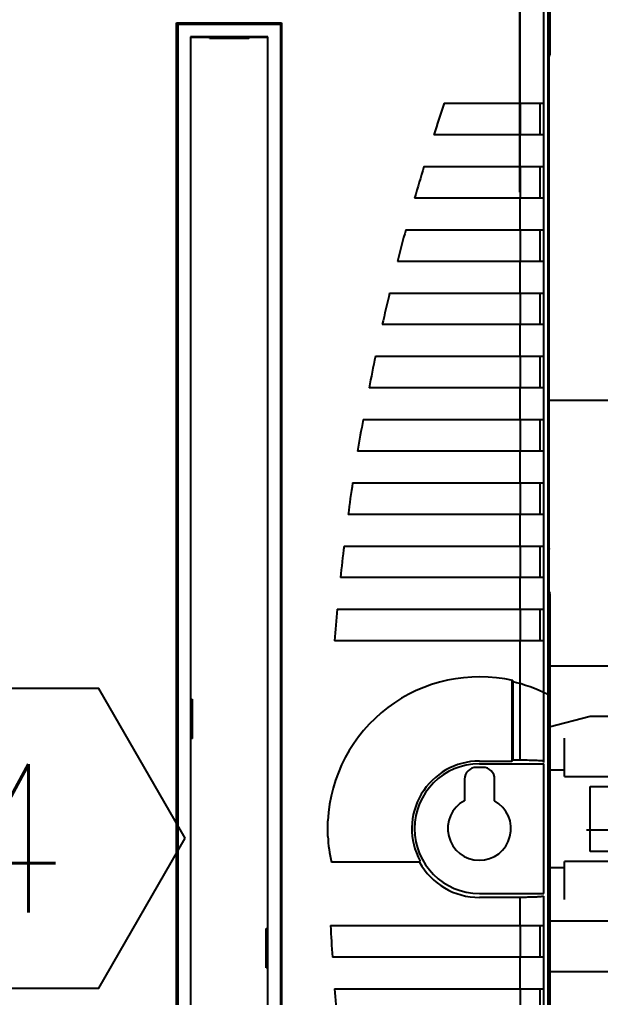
# Model space of a CAD drawing. Header units: inches. Extents: x -4 to 280, y -9 to 35.
# Drawn here: x 51.738 to 53.208, y 14.596 to 17.07 of the extents above; entities that cross this region are included whole.
import ezdxf
from ezdxf.enums import TextEntityAlignment as Align

# ---------------------------------------------------------------- set-up
doc = ezdxf.new("R2010")
doc.units = ezdxf.units.IN
doc.header["$LTSCALE"] = 0.5
doc.header["$MEASUREMENT"] = 0
doc.set_wipeout_variables(frame=1)
doc.linetypes.add('BORDER', pattern=[1.75, 0.5, -0.25, 0.5, -0.25, 0, -0.25])
doc.linetypes.add('DOT', pattern=[0.25, 0, -0.25])
doc.layers.get('Defpoints').update_dxf_attribs({"color": 252})
for name, color, linetype in [('1', 7, 'Continuous'), ('204', 7, 'Continuous'), ('IOBASE', 177, 'Continuous')]:
    doc.layers.add(name, color=color, linetype=linetype)
doc.layers.add('G-Anno-Std-Note @ 4', color=151, linetype='Continuous', lineweight=25)
doc.styles.add('Note', font='romans.shx', dxfattribs={"width": 0.75})
doc.styles.get("Standard").update_dxf_attribs({"font": 'romans.shx', "width": 0.85})

# ---------------------------------------------------------------- blocks, each defined once
blk = doc.blocks.new('UK END_STOP')
at = {"layer": '1', "color": 7}
for p, q in [((0, 1.0909), (0.3728, 1.0909)), ((0, -1.0909), (0, 1.0909)), ((0.3728, 1.0909), (0.3728, -1.0909)), ((0.3728, 0.4179), (0, 0.4179)), ((0.104, 0.2904), (0, 0.2631)), ((0.3728, 0.2904), (0.104, 0.2904)), ((0.0392, 0.1389), (0.0392, 0.2354)), ((0.3335, 0.2354), (0.3335, 0.1389)), ((0.0392, 0.155), (0, 0.155)), ((0.3335, 0.155), (0.3728, 0.155)), ((0.0392, 0.1389), (0.3335, 0.1389)), ((0.104, 0.1138), (0.2688, 0.1138)), ((0.104, -0.051), (0.104, 0.1138)), ((0.2688, 0.1138), (0.2688, -0.051)), ((0.2688, -0.051), (0.104, -0.051)), ((0.0392, -0.0922), (0, -0.0922)), ((0.3335, -0.0761), (0.0392, -0.0761)), ((0.0392, -0.1726), (0.0392, -0.0761)), ((0.3335, -0.0761), (0.3335, -0.1726)), ((0.3335, -0.0922), (0.3728, -0.0922)), ((0.3728, -0.2003), (0.2688, -0.2276)), ((0.2688, -0.2276), (0, -0.2276)), ((0.3728, -0.3551), (0, -0.3551)), ((0.3728, -1.0909), (0, -1.0909))]:
    blk.add_line(p, q, dxfattribs=at)
at = {"layer": '1', "color": 7, "linetype": 'DOT'}
blk.add_point((0, 0.7142), dxfattribs=at)
blk = doc.blocks.new('IC200CHS022')
at = {"layer": '204', "color": 150, "linetype": 'Continuous'}
for p, q in [((6.9935, 7.3596), (6.9935, 7.2067)), ((6.9959, 7.2116), (6.9959, 7.3621)), ((6.9935, 7.2067), (6.9959, 7.2116)), ((6.9935, 5.8525), (6.9935, 7.2067)), ((5.7338, 7.1831), (6.0641, 7.1831)), ((5.6939, 7.1028), (5.6939, 7.1433)), ((6.1039, 7.1433), (6.1039, 7.1028)), ((5.6809, 5.1404), (5.6809, 7.1028)), ((5.6809, 7.1028), (5.6939, 7.1028)), ((5.6939, 7.1028), (5.7158, 7.0809)), ((6.0821, 7.0809), (6.1039, 7.1028)), ((6.1039, 7.1028), (6.1159, 7.1028)), ((6.1173, 7.1098), (6.1173, 7.1237)), ((6.1173, 7.1237), (6.5985, 7.1237)), ((6.5985, 7.1237), (6.5985, 3.3455)), ((5.7158, 7.0809), (5.7158, 5.1623)), ((6.0821, 5.1623), (6.0821, 7.0809)), ((6.2346, 6.9774), (6.2346, 7.0024)), ((6.2346, 7.0024), (6.2596, 7.0024)), ((6.2596, 7.0024), (6.2596, 6.9774)), ((6.3346, 6.9774), (6.3346, 7.0024)), ((6.3346, 7.0024), (6.3596, 7.0024)), ((6.3596, 7.0024), (6.3596, 6.9774)), ((6.4346, 6.9774), (6.4346, 7.0024)), ((6.4346, 7.0024), (6.4596, 7.0024)), ((6.4596, 7.0024), (6.4596, 6.9774)), ((6.2596, 6.9774), (6.2346, 6.9774)), ((6.3596, 6.9774), (6.3346, 6.9774)), ((6.4596, 6.9774), (6.4346, 6.9774)), ((6.2346, 6.8774), (6.2346, 6.9024)), ((6.2346, 6.9024), (6.2596, 6.9024)), ((6.2596, 6.9024), (6.2596, 6.8774)), ((6.3346, 6.8774), (6.3346, 6.9024)), ((6.3346, 6.9024), (6.3596, 6.9024)), ((6.3596, 6.9024), (6.3596, 6.8774)), ((6.4346, 6.8774), (6.4346, 6.9024)), ((6.4346, 6.9024), (6.4596, 6.9024)), ((6.4596, 6.9024), (6.4596, 6.8774)), ((6.2596, 6.8774), (6.2346, 6.8774)), ((6.3596, 6.8774), (6.3346, 6.8774)), ((6.4596, 6.8774), (6.4346, 6.8774)), ((6.2346, 6.7774), (6.2346, 6.8024)), ((6.2346, 6.8024), (6.2596, 6.8024)), ((6.2596, 6.8024), (6.2596, 6.7774)), ((6.3346, 6.7774), (6.3346, 6.8024)), ((6.3346, 6.8024), (6.3596, 6.8024)), ((6.3596, 6.8024), (6.3596, 6.7774)), ((6.4346, 6.7774), (6.4346, 6.8024)), ((6.4346, 6.8024), (6.4596, 6.8024)), ((6.4596, 6.8024), (6.4596, 6.7774)), ((6.2596, 6.7774), (6.2346, 6.7774)), ((6.3596, 6.7774), (6.3346, 6.7774)), ((6.4596, 6.7774), (6.4346, 6.7774)), ((6.2346, 6.6774), (6.2346, 6.7024)), ((6.2346, 6.7024), (6.2596, 6.7024)), ((6.2596, 6.7024), (6.2596, 6.6774)), ((6.3346, 6.6774), (6.3346, 6.7024)), ((6.3346, 6.7024), (6.3596, 6.7024)), ((6.3596, 6.7024), (6.3596, 6.6774)), ((6.4346, 6.6774), (6.4346, 6.7024)), ((6.4346, 6.7024), (6.4596, 6.7024)), ((6.4596, 6.7024), (6.4596, 6.6774)), ((6.2596, 6.6774), (6.2346, 6.6774)), ((6.3596, 6.6774), (6.3346, 6.6774)), ((6.4596, 6.6774), (6.4346, 6.6774)), ((6.2346, 6.5774), (6.2346, 6.6024)), ((6.2346, 6.6024), (6.2596, 6.6024)), ((6.2596, 6.6024), (6.2596, 6.5774)), ((6.3346, 6.5774), (6.3346, 6.6024)), ((6.3346, 6.6024), (6.3596, 6.6024)), ((6.3596, 6.6024), (6.3596, 6.5774)), ((6.4346, 6.5774), (6.4346, 6.6024)), ((6.4346, 6.6024), (6.4596, 6.6024)), ((6.4596, 6.6024), (6.4596, 6.5774)), ((6.2596, 6.5774), (6.2346, 6.5774)), ((6.3596, 6.5774), (6.3346, 6.5774)), ((6.4596, 6.5774), (6.4346, 6.5774)), ((6.2346, 6.4774), (6.2346, 6.5024)), ((6.2346, 6.5024), (6.2596, 6.5024)), ((6.2596, 6.5024), (6.2596, 6.4774)), ((6.3346, 6.4774), (6.3346, 6.5024)), ((6.3346, 6.5024), (6.3596, 6.5024)), ((6.3596, 6.5024), (6.3596, 6.4774)), ((6.4346, 6.4774), (6.4346, 6.5024)), ((6.4346, 6.5024), (6.4596, 6.5024)), ((6.4596, 6.5024), (6.4596, 6.4774)), ((6.2596, 6.4774), (6.2346, 6.4774)), ((6.3596, 6.4774), (6.3346, 6.4774)), ((6.4596, 6.4774), (6.4346, 6.4774)), ((6.2346, 6.3774), (6.2346, 6.4024)), ((6.2346, 6.4024), (6.2596, 6.4024)), ((6.2596, 6.4024), (6.2596, 6.3774)), ((6.3346, 6.3774), (6.3346, 6.4024)), ((6.3346, 6.4024), (6.3596, 6.4024)), ((6.3596, 6.4024), (6.3596, 6.3774)), ((6.4346, 6.3774), (6.4346, 6.4024)), ((6.4346, 6.4024), (6.4596, 6.4024)), ((6.4596, 6.4024), (6.4596, 6.3774)), ((6.2596, 6.3774), (6.2346, 6.3774)), ((6.3596, 6.3774), (6.3346, 6.3774)), ((6.4596, 6.3774), (6.4346, 6.3774)), ((6.2346, 6.2774), (6.2346, 6.3024)), ((6.2346, 6.3024), (6.2596, 6.3024)), ((6.2596, 6.3024), (6.2596, 6.2774)), ((6.3346, 6.2774), (6.3346, 6.3024)), ((6.3346, 6.3024), (6.3596, 6.3024)), ((6.3596, 6.3024), (6.3596, 6.2774)), ((6.4346, 6.2774), (6.4346, 6.3024)), ((6.4346, 6.3024), (6.4596, 6.3024)), ((6.4596, 6.3024), (6.4596, 6.2774)), ((6.2596, 6.2774), (6.2346, 6.2774)), ((6.3596, 6.2774), (6.3346, 6.2774)), ((6.4596, 6.2774), (6.4346, 6.2774)), ((6.2346, 6.1774), (6.2346, 6.2024)), ((6.2346, 6.2024), (6.2596, 6.2024)), ((6.2596, 6.2024), (6.2596, 6.1774)), ((6.3346, 6.1774), (6.3346, 6.2024)), ((6.3346, 6.2024), (6.3596, 6.2024)), ((6.3596, 6.2024), (6.3596, 6.1774)), ((6.4346, 6.1774), (6.4346, 6.2024)), ((6.4346, 6.2024), (6.4596, 6.2024)), ((6.4596, 6.2024), (6.4596, 6.1774)), ((6.2596, 6.1774), (6.2346, 6.1774)), ((6.3596, 6.1774), (6.3346, 6.1774)), ((6.4596, 6.1774), (6.4346, 6.1774)), ((6.2346, 6.0774), (6.2346, 6.1024)), ((6.2346, 6.1024), (6.2596, 6.1024)), ((6.2596, 6.1024), (6.2596, 6.0774)), ((6.3346, 6.0774), (6.3346, 6.1024)), ((6.3346, 6.1024), (6.3596, 6.1024)), ((6.3596, 6.1024), (6.3596, 6.0774)), ((6.4346, 6.0774), (6.4346, 6.1024)), ((6.4346, 6.1024), (6.4596, 6.1024)), ((6.4596, 6.1024), (6.4596, 6.0774)), ((6.2596, 6.0774), (6.2346, 6.0774)), ((6.3596, 6.0774), (6.3346, 6.0774)), ((6.4596, 6.0774), (6.4346, 6.0774)), ((6.2346, 5.9774), (6.2346, 6.0024)), ((6.2346, 6.0024), (6.2596, 6.0024)), ((6.2596, 6.0024), (6.2596, 5.9774)), ((6.3346, 5.9774), (6.3346, 6.0024)), ((6.3346, 6.0024), (6.3596, 6.0024)), ((6.3596, 6.0024), (6.3596, 5.9774)), ((6.4346, 5.9774), (6.4346, 6.0024)), ((6.4346, 6.0024), (6.4596, 6.0024)), ((6.4596, 6.0024), (6.4596, 5.9774)), ((6.2596, 5.9774), (6.2346, 5.9774)), ((6.3596, 5.9774), (6.3346, 5.9774)), ((6.4596, 5.9774), (6.4346, 5.9774)), ((6.2346, 5.8774), (6.2346, 5.9024)), ((6.2346, 5.9024), (6.2596, 5.9024)), ((6.2596, 5.9024), (6.2596, 5.8774)), ((6.3346, 5.8774), (6.3346, 5.9024)), ((6.3346, 5.9024), (6.3596, 5.9024)), ((6.3596, 5.9024), (6.3596, 5.8774)), ((6.4346, 5.8774), (6.4346, 5.9024)), ((6.4346, 5.9024), (6.4596, 5.9024)), ((6.4596, 5.9024), (6.4596, 5.8774)), ((6.2596, 5.8774), (6.2346, 5.8774)), ((6.3596, 5.8774), (6.3346, 5.8774)), ((6.4596, 5.8774), (6.4346, 5.8774)), ((6.9959, 5.8476), (6.9935, 5.8525)), ((6.9959, 3.0803), (6.9959, 5.8476)), ((6.2346, 5.7774), (6.2346, 5.8024)), ((6.2346, 5.8024), (6.2596, 5.8024)), ((6.2596, 5.8024), (6.2596, 5.7774)), ((6.3346, 5.7774), (6.3346, 5.8024)), ((6.3346, 5.8024), (6.3596, 5.8024)), ((6.3596, 5.8024), (6.3596, 5.7774)), ((6.4346, 5.7774), (6.4346, 5.8024)), ((6.4346, 5.8024), (6.4596, 5.8024)), ((6.4596, 5.8024), (6.4596, 5.7774)), ((6.2596, 5.7774), (6.2346, 5.7774)), ((6.3596, 5.7774), (6.3346, 5.7774)), ((6.4596, 5.7774), (6.4346, 5.7774)), ((6.2346, 5.6774), (6.2346, 5.7024)), ((6.2346, 5.7024), (6.2596, 5.7024)), ((6.2596, 5.7024), (6.2596, 5.6774)), ((6.3346, 5.6774), (6.3346, 5.7024)), ((6.3346, 5.7024), (6.3596, 5.7024)), ((6.3596, 5.7024), (6.3596, 5.6774)), ((6.4346, 5.6774), (6.4346, 5.7024)), ((6.4346, 5.7024), (6.4596, 5.7024)), ((6.4596, 5.7024), (6.4596, 5.6774)), ((6.2596, 5.6774), (6.2346, 5.6774)), ((6.3596, 5.6774), (6.3346, 5.6774)), ((6.4596, 5.6774), (6.4346, 5.6774)), ((6.2346, 5.5774), (6.2346, 5.6024)), ((6.2346, 5.6024), (6.2596, 5.6024)), ((6.2596, 5.6024), (6.2596, 5.5774)), ((6.3346, 5.5774), (6.3346, 5.6024)), ((6.3346, 5.6024), (6.3596, 5.6024)), ((6.3596, 5.6024), (6.3596, 5.5774)), ((6.4346, 5.5774), (6.4346, 5.6024)), ((6.4346, 5.6024), (6.4596, 5.6024)), ((6.4596, 5.6024), (6.4596, 5.5774)), ((6.2596, 5.5774), (6.2346, 5.5774)), ((6.3596, 5.5774), (6.3346, 5.5774)), ((6.4596, 5.5774), (6.4346, 5.5774)), ((6.2346, 5.4774), (6.2346, 5.5024)), ((6.2346, 5.5024), (6.2596, 5.5024)), ((6.2596, 5.5024), (6.2596, 5.4774)), ((6.3346, 5.4774), (6.3346, 5.5024)), ((6.3346, 5.5024), (6.3596, 5.5024)), ((6.3596, 5.5024), (6.3596, 5.4774)), ((6.4346, 5.4774), (6.4346, 5.5024)), ((6.4346, 5.5024), (6.4596, 5.5024)), ((6.4596, 5.5024), (6.4596, 5.4774)), ((6.2596, 5.4774), (6.2346, 5.4774)), ((6.3596, 5.4774), (6.3346, 5.4774)), ((6.4596, 5.4774), (6.4346, 5.4774)), ((6.2346, 5.3774), (6.2346, 5.4024)), ((6.2346, 5.4024), (6.2596, 5.4024)), ((6.2596, 5.4024), (6.2596, 5.3774)), ((6.3346, 5.3774), (6.3346, 5.4024)), ((6.3346, 5.4024), (6.3596, 5.4024)), ((6.3596, 5.4024), (6.3596, 5.3774)), ((6.4346, 5.3774), (6.4346, 5.4024)), ((6.4346, 5.4024), (6.4596, 5.4024)), ((6.4596, 5.4024), (6.4596, 5.3774)), ((6.2596, 5.3774), (6.2346, 5.3774)), ((6.3596, 5.3774), (6.3346, 5.3774)), ((6.4596, 5.3774), (6.4346, 5.3774)), ((6.2346, 5.2774), (6.2346, 5.3024)), ((6.2346, 5.3024), (6.2596, 5.3024)), ((6.2596, 5.3024), (6.2596, 5.2774)), ((6.3346, 5.2774), (6.3346, 5.3024)), ((6.3346, 5.3024), (6.3596, 5.3024)), ((6.3596, 5.3024), (6.3596, 5.2774)), ((6.4346, 5.2774), (6.4346, 5.3024)), ((6.4346, 5.3024), (6.4596, 5.3024)), ((6.4596, 5.3024), (6.4596, 5.2774)), ((6.2596, 5.2774), (6.2346, 5.2774)), ((6.3596, 5.2774), (6.3346, 5.2774)), ((6.4596, 5.2774), (6.4346, 5.2774)), ((6.6904, 5.2831), (6.7428, 5.2831)), ((6.2346, 5.1774), (6.2346, 5.2024)), ((6.2346, 5.2024), (6.2596, 5.2024)), ((6.2596, 5.2024), (6.2596, 5.1774)), ((6.3346, 5.1774), (6.3346, 5.2024)), ((6.3346, 5.2024), (6.3596, 5.2024)), ((6.3596, 5.2024), (6.3596, 5.1774)), ((6.4346, 5.1774), (6.4346, 5.2024)), ((6.4346, 5.2024), (6.4596, 5.2024)), ((6.4596, 5.2024), (6.4596, 5.1774)), ((6.2596, 5.1774), (6.2346, 5.1774)), ((6.3596, 5.1774), (6.3346, 5.1774)), ((6.4596, 5.1774), (6.4346, 5.1774)), ((6.7794, 5.1286), (6.7794, 5.1824)), ((5.7158, 5.1623), (5.6939, 5.1404)), ((6.1041, 5.1403), (6.0821, 5.1623)), ((5.6939, 5.1404), (5.6809, 5.1404)), ((5.6939, 5.1), (5.6939, 5.1404)), ((6.1173, 3.3455), (6.1173, 5.1334)), ((6.2346, 5.0774), (6.2346, 5.1024)), ((6.2346, 5.1024), (6.2596, 5.1024)), ((6.2596, 5.1024), (6.2596, 5.0774)), ((6.3346, 5.0774), (6.3346, 5.1024)), ((6.3346, 5.1024), (6.3596, 5.1024)), ((6.3596, 5.1024), (6.3596, 5.0774)), ((6.4346, 5.0774), (6.4346, 5.1024)), ((6.4346, 5.1024), (6.4596, 5.1024)), ((6.4596, 5.1024), (6.4596, 5.0774)), ((6.2596, 5.0774), (6.2346, 5.0774)), ((6.3596, 5.0774), (6.3346, 5.0774)), ((6.4596, 5.0774), (6.4346, 5.0774)), ((6.0641, 5.0601), (5.7338, 5.0601)), ((6.2346, 4.9774), (6.2346, 5.0024)), ((6.2346, 5.0024), (6.2596, 5.0024)), ((6.2596, 5.0024), (6.2596, 4.9774)), ((6.3346, 4.9774), (6.3346, 5.0024)), ((6.3346, 5.0024), (6.3596, 5.0024)), ((6.3596, 5.0024), (6.3596, 4.9774)), ((6.4346, 4.9774), (6.4346, 5.0024)), ((6.4346, 5.0024), (6.4596, 5.0024)), ((6.4596, 5.0024), (6.4596, 4.9774)), ((6.2596, 4.9774), (6.2346, 4.9774)), ((6.3596, 4.9774), (6.3346, 4.9774)), ((6.4596, 4.9774), (6.4346, 4.9774)), ((6.2346, 4.8774), (6.2346, 4.9024)), ((6.2346, 4.9024), (6.2596, 4.9024)), ((6.2596, 4.9024), (6.2596, 4.8774)), ((6.3346, 4.8774), (6.3346, 4.9024)), ((6.3346, 4.9024), (6.3596, 4.9024)), ((6.3596, 4.9024), (6.3596, 4.8774)), ((6.4346, 4.8774), (6.4346, 4.9024)), ((6.4346, 4.9024), (6.4596, 4.9024)), ((6.4596, 4.9024), (6.4596, 4.8774)), ((6.2596, 4.8774), (6.2346, 4.8774)), ((6.3596, 4.8774), (6.3346, 4.8774)), ((6.4596, 4.8774), (6.4346, 4.8774))]:
    blk.add_line(p, q, dxfattribs=at)
at = {"layer": '204', "color": 40, "linetype": 'Continuous'}
for p, q in [((5.7338, 7.1831), (5.7595, 7.1574)), ((6.0384, 7.1574), (6.0641, 7.1831)), ((5.7595, 7.1574), (5.7595, 7.1176)), ((5.7595, 7.1574), (6.0384, 7.1574)), ((6.0384, 7.1176), (6.0384, 7.1574)), ((5.7196, 7.1176), (5.6939, 7.1433)), ((6.1039, 7.1433), (6.0783, 7.1176)), ((6.1159, 7.1448), (6.6196, 7.1448)), ((6.1163, 7.1248), (6.5996, 7.1248)), ((6.5996, 7.1248), (6.5996, 3.3444)), ((6.6196, 7.1448), (6.6196, 3.3244)), ((5.7595, 7.1176), (5.7196, 7.1176)), ((5.7196, 5.1256), (5.7196, 7.1176)), ((6.0384, 7.1176), (5.7595, 7.1176)), ((5.7595, 7.1176), (5.7595, 5.1256)), ((6.0783, 7.1176), (6.0384, 7.1176)), ((6.0384, 5.1256), (6.0384, 7.1176)), ((6.0783, 7.1176), (6.0783, 5.1256)), ((6.4971, 7.0374), (6.1971, 7.0374)), ((6.1971, 7.0374), (6.1971, 3.5024)), ((6.4971, 3.4424), (6.4971, 7.0374)), ((5.6939, 5.1), (5.7196, 5.1256)), ((5.7196, 5.1256), (5.7595, 5.1256)), ((5.7595, 5.1256), (5.7595, 5.0858)), ((5.7595, 5.1256), (6.0384, 5.1256)), ((6.0384, 5.1256), (6.0783, 5.1256)), ((6.0384, 5.0858), (6.0384, 5.1256)), ((6.0783, 5.1256), (6.1041, 5.0998)), ((6.1041, 5.0998), (6.1041, 5.1403)), ((6.1163, 3.3444), (6.1163, 5.1387)), ((5.7595, 5.0858), (5.7338, 5.0601)), ((6.0384, 5.0858), (5.7595, 5.0858)), ((6.0641, 5.0601), (6.0384, 5.0858)), ((6.0963, 3.3244), (6.0963, 5.0763))]:
    blk.add_line(p, q, dxfattribs=at)
at = {"layer": '204', "color": 30, "linetype": 'Continuous'}
for p, q in [((6.1159, 7.1028), (6.1159, 7.1448)), ((6.1163, 7.1248), (6.1173, 7.1237)), ((6.5996, 7.1248), (6.5985, 7.1237)), ((6.1159, 7.1028), (6.1173, 7.1098)), ((6.9935, 5.8525), (6.9935, 3.0744)), ((6.1173, 5.1334), (6.1163, 5.1387))]:
    blk.add_line(p, q, dxfattribs=at)
at = {"layer": '204', "color": 6, "linetype": 'Continuous'}
for p, q in [((6.8544, 5.1824), (6.8544, 5.1181)), ((6.7794, 5.1181), (6.7794, 5.1286)), ((6.8344, 5.0981), (6.7994, 5.0981))]:
    blk.add_line(p, q, dxfattribs=at)
at = {"layer": '204', "color": 40, "linetype": 'Continuous'}
for points in [[(5.6939, 7.1433), (5.694, 7.1459, -0.015687), (5.6943, 7.1486, -0.016259), (5.6947, 7.1512, -0.016546), (5.6953, 7.1537, -0.016585), (5.696, 7.1562, -0.016642), (5.697, 7.1586, -0.016635), (5.698, 7.1609, -0.016622), (5.6993, 7.1632, -0.016578), (5.7006, 7.1654, -0.016298), (5.7022, 7.1675, -0.015884), (5.7038, 7.1695, -0.015729), (5.7056, 7.1714, -0.015852), (5.7075, 7.1732, -0.015418), (5.7095, 7.1749, -0.014557), (5.7116, 7.1764, -0.016335), (5.7138, 7.1778, -0.019928), (5.7162, 7.179, -0.015361), (5.7184, 7.1801, -0.005162), (5.7205, 7.181, -0.021736), (5.7233, 7.1817, -0.037714), (5.7278, 7.1825, -0.018004), (5.7338, 7.1831, -0.009298)], [(6.0641, 7.1831), (6.0668, 7.183, -0.015687), (6.0694, 7.1828, -0.01626), (6.072, 7.1823, -0.016547), (6.0745, 7.1817, -0.016586), (6.077, 7.181, -0.016643), (6.0794, 7.1801, -0.016636), (6.0817, 7.179, -0.016623), (6.084, 7.1778, -0.016578), (6.0862, 7.1764, -0.016298), (6.0883, 7.1749, -0.015884), (6.0903, 7.1732, -0.015729), (6.0922, 7.1714, -0.015852), (6.094, 7.1695, -0.015418), (6.0957, 7.1675, -0.014557), (6.0972, 7.1654, -0.016335), (6.0986, 7.1632, -0.019928), (6.0998, 7.1608, -0.015361), (6.1009, 7.1586, -0.005162), (6.1018, 7.1565, -0.021737), (6.1026, 7.1537, -0.037721), (6.1033, 7.1492, -0.018009), (6.1039, 7.1433, -0.009301)], [(5.7196, 7.1176), (5.7199, 7.1224, -0.034475), (5.7209, 7.1273, -0.030112), (5.7225, 7.1322, -0.030765), (5.7248, 7.137, -0.038476), (5.7279, 7.1415, -0.032111), (5.7314, 7.1456, -0.016437), (5.7349, 7.1492, -0.040836), (5.74, 7.1522, -0.06897), (5.7483, 7.155, -0.037105), (5.7595, 7.1574, -0.019779)], [(6.0384, 7.1574), (6.0432, 7.1571, -0.034473), (6.0481, 7.1562, -0.03011), (6.053, 7.1546, -0.030764), (6.0578, 7.1522, -0.038474), (6.0624, 7.1491, -0.03211), (6.0665, 7.1456, -0.016436), (6.07, 7.1421, -0.040836), (6.0731, 7.137, -0.068971), (6.0758, 7.1287, -0.037107), (6.0783, 7.1176, -0.01978)], [(6.1159, 7.1448), (6.1159, 7.1428, 0.000415), (6.1159, 7.1408, 0.000447), (6.1159, 7.1389, 0.00047), (6.116, 7.1371, 0.000489), (6.116, 7.1354, 0.00051), (6.116, 7.1338, 0.00052), (6.116, 7.1322, 0.000635), (6.116, 7.1308, 0.000891), (6.1161, 7.1295, 0.000845), (6.1161, 7.1283, 0.000309), (6.1161, 7.1273, 0.00156), (6.1161, 7.1265, 0.005545), (6.1162, 7.1256, 0.006927), (6.1163, 7.1248, 0.00677)], [(6.5996, 7.1248), (6.5997, 7.1249, -0.009242), (6.6, 7.1252, -0.000665), (6.6004, 7.1257, -0.001221), (6.601, 7.1264, -0.002987), (6.6017, 7.1271, -0.003477), (6.6025, 7.128, -0.003829), (6.6035, 7.129, -0.004344), (6.6045, 7.13, -0.005364), (6.6056, 7.131, -0.005253), (6.6068, 7.1321, -0.004453), (6.608, 7.1332, -0.002518), (6.6093, 7.1343, 0.000992), (6.6106, 7.1355, 0.000868), (6.6119, 7.1367, -0.002461), (6.6131, 7.1377, 0.006306), (6.6146, 7.1392, 0.017407), (6.6168, 7.1415, 0.008739), (6.6196, 7.1448, 0.004182)], [(5.7595, 5.0858), (5.7546, 5.0861, -0.034474), (5.7498, 5.087, -0.03011), (5.7449, 5.0886, -0.030764), (5.74, 5.091, -0.038474), (5.7355, 5.0941, -0.03211), (5.7314, 5.0976, -0.016436), (5.7279, 5.1011, -0.040835), (5.7248, 5.1062, -0.06897), (5.722, 5.1145, -0.037106), (5.7196, 5.1256, -0.019779)], [(6.0783, 5.1256), (6.0779, 5.1208, -0.034474), (6.077, 5.1159, -0.03011), (6.0754, 5.111, -0.030764), (6.0731, 5.1062, -0.038474), (6.0699, 5.1017, -0.032109), (6.0665, 5.0976, -0.016436), (6.0629, 5.094, -0.040835), (6.0578, 5.091, -0.068969), (6.0495, 5.0882, -0.037106), (6.0384, 5.0858, -0.019779)], [(6.1163, 5.1387), (6.1162, 5.1388, 0.145024), (6.116, 5.1389, 0.06768), (6.1157, 5.1391, 0.033437), (6.1153, 5.1392, 0.019623), (6.1148, 5.1393, 0.012334), (6.1142, 5.1394, 0.008355), (6.1136, 5.1395, 0.006932), (6.1128, 5.1396, 0.006345), (6.1119, 5.1397, 0.003843), (6.111, 5.1398, 0.001161), (6.1102, 5.1399, 0.00446), (6.109, 5.14, 0.006077), (6.1069, 5.1401, 0.002468), (6.1041, 5.1403, 0.001194)], [(5.7338, 5.0601), (5.7311, 5.0602, -0.015682), (5.7284, 5.0604, -0.016256), (5.7259, 5.0609, -0.016543), (5.7233, 5.0615, -0.016583), (5.7209, 5.0622, -0.016641), (5.7184, 5.0631, -0.016635), (5.7161, 5.0642, -0.016622), (5.7138, 5.0654, -0.016578), (5.7117, 5.0668, -0.016298), (5.7095, 5.0683, -0.015884), (5.7075, 5.07, -0.015729), (5.7056, 5.0718, -0.015852), (5.7038, 5.0737, -0.015418), (5.7022, 5.0757, -0.014557), (5.7006, 5.0778, -0.016335), (5.6993, 5.08, -0.019928), (5.698, 5.0824, -0.015361), (5.697, 5.0846, -0.005162), (5.6961, 5.0867, -0.021734), (5.6953, 5.0895, -0.037711), (5.6946, 5.094, -0.018003), (5.6939, 5.1, -0.009298)], [(6.0963, 5.0763), (6.0972, 5.0776, 0.008779), (6.098, 5.0789, 0.008698), (6.0988, 5.0803, 0.008801), (6.0995, 5.0817, 0.009122), (6.1002, 5.0831, 0.008963), (6.1009, 5.0845, 0.008433), (6.1015, 5.086, 0.009481), (6.102, 5.0875, 0.011612), (6.1025, 5.089, 0.008835), (6.1029, 5.0905, 0.002752), (6.1032, 5.0918, 0.012953), (6.1035, 5.0935, 0.023155), (6.1038, 5.0962, 0.011332), (6.1041, 5.0998, 0.005922)], [(6.0963, 5.0763), (6.0951, 5.0749, -0.010049), (6.0939, 5.0735, -0.009977), (6.0926, 5.0721, -0.010012), (6.0912, 5.0708, -0.010294), (6.0898, 5.0696, -0.010536), (6.0884, 5.0684, -0.010775), (6.0869, 5.0673, -0.011187), (6.0853, 5.0662, -0.011803), (6.0837, 5.0653, -0.011692), (6.0821, 5.0644, -0.010951), (6.0805, 5.0636, -0.012139), (6.0788, 5.0629, -0.014567), (6.077, 5.0622, -0.011035), (6.0753, 5.0617, -0.003672), (6.0737, 5.0612, -0.015615), (6.0716, 5.0608, -0.026776), (6.0684, 5.0604, -0.012792), (6.0641, 5.0601, -0.006648)]]:
    blk.add_lwpolyline(points, format="xyb", dxfattribs=at)
at = {"layer": '204', "color": 6, "linetype": 'Continuous'}
for centre, radius, start, end in [((6.8169, 5.2531), 0.08, 297.9532, 157.9757), ((6.7994, 5.1181), 0.02, 180, 270), ((6.8344, 5.1181), 0.02, 270, 0)]:
    blk.add_arc(centre, radius, start, end, dxfattribs=at)
at = {"layer": '204', "color": 150, "linetype": 'Continuous'}
for radius, start, end in [(0.13, 166.6576, 253.2341), (0.08, 157.9757, 242.0468)]:
    blk.add_arc((6.8169, 5.2531), radius, start, end, dxfattribs=at)
at = {"layer": '1', "color": 1, "linetype": 'Continuous'}
for s, height, p in [('IC200CHS022', 0.1, (6.7635, 5.678)), ('COMPACT I/O CARRIER', 0.06, (6.8643, 5.6419)), ('BOX STYLE', 0.06, (6.9548, 5.9162))]:
    blk.add_text(s, height=height, rotation=90, dxfattribs=at).set_placement(p)
blk = doc.blocks.new('IC200ALG264')
at = {"layer": 'IOBASE'}
for p, q in [((-2.0531, -0.3654), (2.0481, -0.3654)), ((2.045, -0.3685), (-2.05, -0.3685)), ((2.0481, -0.3654), (2.045, -0.3685)), ((2.045, -0.3685), (2.045, -0.6285)), ((2.0481, -0.3654), (2.0481, -0.6316)), ((2.013, -0.4005), (-2.018, -0.4005)), ((-2.017, -0.4015), (0.2375, -0.4015)), ((0.2378, -0.4048), (0.2375, -0.4015)), ((0.3372, -0.4048), (0.2378, -0.4048)), ((0.3375, -0.4015), (0.3372, -0.4048)), ((0.3375, -0.4015), (2.012, -0.4015)), ((2.013, -0.4005), (2.012, -0.4015)), ((2.012, -0.4015), (2.012, -0.4485)), ((2.013, -0.5965), (2.013, -0.4005)), ((2.0087, -0.4488), (2.012, -0.4485)), ((2.0087, -0.5482), (2.0087, -0.4488)), ((2.012, -0.5485), (2.0087, -0.5482)), ((2.012, -0.5485), (2.012, -0.5955)), ((-0.3425, -0.5955), (-0.3422, -0.5922)), ((-0.3422, -0.5922), (-0.2428, -0.5922)), ((-0.2428, -0.5922), (-0.2425, -0.5955)), ((-2.018, -0.5965), (2.013, -0.5965)), ((-0.3425, -0.5955), (-2.017, -0.5955)), ((2.012, -0.5955), (-0.2425, -0.5955)), ((2.012, -0.5955), (2.013, -0.5965)), ((2.0481, -0.6316), (-2.0531, -0.6316)), ((2.045, -0.6285), (-2.05, -0.6285)), ((2.0481, -0.6316), (2.045, -0.6285)), ((-0.395, -0.7657), (-0.395, -1.235)), ((-0.315, -1.235), (-0.315, -0.76)), ((-0.235, -0.7554), (-0.235, -1.235)), ((-0.075, -0.9802), (-0.075, -0.7575)), ((-0.0096, -0.7485), (0.0296, -0.7485)), ((0.485, -1.235), (0.485, -0.7657)), ((0.565, -0.7725), (0.565, -1.235)), ((0.645, -1.235), (0.645, -0.7804)), ((0.725, -0.7896), (0.725, -1.235)), ((0.805, -1.235), (0.805, -0.7998)), ((0.885, -0.8113), (0.885, -1.235)), ((0.965, -1.235), (0.965, -0.8239)), ((1.045, -0.8377), (1.045, -1.235)), ((1.125, -1.235), (1.125, -0.8527)), ((1.205, -0.8689), (1.205, -1.235)), ((1.285, -1.235), (1.285, -0.8863)), ((1.365, -0.9049), (1.365, -1.235)), ((1.445, -1.235), (1.445, -0.9247)), ((1.525, -0.9458), (1.525, -1.235)), ((1.605, -1.235), (1.605, -0.9681)), ((1.685, -0.9918), (1.685, -1.235)), ((1.765, -1.235), (1.765, -1.0167)), ((1.845, -1.0429), (1.845, -1.235)), ((0.1352, -1.0945), (0.0806, -1.0943)), ((-0.164, -1.235), (-0.164, -1.132)), ((-0.154, -1.132), (-0.154, -1.295)), ((0.165, -1.1406), (0.165, -1.1246)), ((0.174, -1.132), (0.174, -1.295)), ((0.1809, -1.132), (0.1809, -1.2139)), ((0.0802, -1.1703), (0.1348, -1.1705)), ((-0.395, -1.235), (-0.475, -1.235)), ((-0.395, -1.235), (-0.315, -1.235)), ((-0.395, -1.235), (-0.395, -1.295)), ((-0.235, -1.235), (-0.315, -1.235)), ((-0.315, -1.295), (-0.315, -1.235)), ((-0.235, -1.235), (-0.164, -1.235)), ((-0.235, -1.235), (-0.235, -1.295)), ((0.382, -1.2139), (0.1809, -1.2139)), ((0.382, -1.2139), (0.1809, -1.2139)), ((0.1809, -1.2139), (0.184, -1.217)), ((0.1809, -1.2139), (0.184, -1.217)), ((0.3845, -1.217), (0.184, -1.217)), ((0.3845, -1.217), (0.184, -1.217)), ((0.184, -1.217), (0.184, -1.235)), ((0.184, -1.217), (0.184, -1.235)), ((0.184, -1.235), (0.485, -1.235)), ((0.382, -1.2139), (0.3845, -1.217)), ((0.382, -1.2139), (0.3845, -1.217)), ((0.565, -1.235), (0.485, -1.235)), ((0.485, -1.295), (0.485, -1.235)), ((0.565, -1.235), (0.645, -1.235)), ((0.565, -1.235), (0.565, -1.295)), ((0.725, -1.235), (0.645, -1.235)), ((0.645, -1.295), (0.645, -1.235)), ((0.725, -1.235), (0.805, -1.235)), ((0.725, -1.235), (0.725, -1.295)), ((0.885, -1.235), (0.805, -1.235)), ((0.805, -1.295), (0.805, -1.235)), ((0.885, -1.235), (0.965, -1.235)), ((0.885, -1.235), (0.885, -1.295)), ((1.045, -1.235), (0.965, -1.235)), ((0.965, -1.295), (0.965, -1.235)), ((1.045, -1.235), (1.125, -1.235)), ((1.045, -1.235), (1.045, -1.295)), ((1.205, -1.235), (1.125, -1.235)), ((1.125, -1.295), (1.125, -1.235)), ((1.205, -1.235), (1.285, -1.235)), ((1.205, -1.235), (1.205, -1.295)), ((1.365, -1.235), (1.285, -1.235)), ((1.285, -1.295), (1.285, -1.235)), ((1.365, -1.235), (1.445, -1.235)), ((1.365, -1.235), (1.365, -1.295)), ((1.525, -1.235), (1.445, -1.235)), ((1.445, -1.295), (1.445, -1.235)), ((1.525, -1.235), (1.605, -1.235)), ((1.525, -1.235), (1.525, -1.295)), ((1.685, -1.235), (1.605, -1.235)), ((1.605, -1.295), (1.605, -1.235)), ((1.62, -1.2344), (2.095, -1.2344)), ((1.685, -1.235), (1.765, -1.235)), ((1.685, -1.235), (1.685, -1.295)), ((1.845, -1.235), (1.765, -1.235)), ((1.765, -1.295), (1.765, -1.235)), ((1.845, -1.235), (2.095, -1.235)), ((1.845, -1.235), (1.845, -1.295)), ((-0.395, -1.285), (-0.475, -1.285)), ((-0.235, -1.285), (-0.315, -1.285)), ((0.565, -1.285), (0.485, -1.285)), ((0.725, -1.285), (0.645, -1.285)), ((0.885, -1.285), (0.805, -1.285)), ((1.045, -1.285), (0.965, -1.285)), ((1.205, -1.285), (1.125, -1.285)), ((1.365, -1.285), (1.285, -1.285)), ((1.525, -1.285), (1.445, -1.285)), ((1.685, -1.285), (1.605, -1.285)), ((1.845, -1.285), (1.765, -1.285)), ((2.105, -1.305), (-2.105, -1.305)), ((-0.475, -1.295), (-0.395, -1.295)), ((-0.395, -1.295), (-0.315, -1.295)), ((-0.315, -1.295), (-0.235, -1.295)), ((-0.235, -1.295), (-0.1609, -1.295)), ((-0.154, -1.295), (0.174, -1.295)), ((0.1772, -1.295), (0.1809, -1.295)), ((0.1809, -1.295), (0.485, -1.295)), ((0.485, -1.295), (0.565, -1.295)), ((0.565, -1.295), (0.645, -1.295)), ((0.645, -1.295), (0.725, -1.295)), ((0.725, -1.295), (0.805, -1.295)), ((0.805, -1.295), (0.885, -1.295)), ((0.885, -1.295), (0.965, -1.295)), ((0.965, -1.295), (1.045, -1.295)), ((1.045, -1.295), (1.125, -1.295)), ((1.125, -1.295), (1.205, -1.295)), ((1.205, -1.295), (1.285, -1.295)), ((1.285, -1.295), (1.365, -1.295)), ((1.365, -1.295), (1.445, -1.295)), ((1.445, -1.295), (1.525, -1.295)), ((1.525, -1.295), (1.605, -1.295)), ((1.605, -1.295), (1.685, -1.295)), ((1.685, -1.295), (1.765, -1.295)), ((1.765, -1.295), (1.845, -1.295)), ((1.845, -1.295), (2.095, -1.295))]:
    blk.add_line(p, q, dxfattribs=at)
for points in [[(-0.075, -0.9802, -0.000669), (-0.0734, -0.9811, -0.000675), (-0.0719, -0.982)], [(-0.1609, -1.295, -0.365933), (-0.1614, -1.2946, -0.023401), (-0.1625, -1.2852, -0.003665), (-0.1627, -1.2818, -0.00286), (-0.163, -1.2774, -0.003501), (-0.1633, -1.27, -0.002009), (-0.1637, -1.2571, -0.002632), (-0.1639, -1.244, -0.003838), (-0.164, -1.235)], [(0.184, -1.235, -0.005023), (0.1839, -1.2485, -0.0035), (0.1833, -1.2678, -0.001088), (0.1831, -1.274, -0.001956), (0.183, -1.2774, -0.006878), (0.1824, -1.2861, -0.012706), (0.182, -1.2908, -0.034211), (0.1812, -1.2947, -0.339567), (0.1809, -1.295)], [(0.3493, -1.305, 0.063791), (0.382, -1.2139)]]:
    blk.add_lwpolyline(points, format="xyb", dxfattribs=at)
for centre, radius, start, end in [((0.045, -6.3985), 5.65, 94.4665, 95.2807), ((0.045, -6.3985), 5.65, 92.8406, 93.6532), ((0.01, -1.132), 0.384, 92.9242, 102.7886), ((0.01, -1.132), 0.384, 347.2114, 87.0757), ((0.045, -6.3985), 5.65, 84.7193, 85.5335), ((0.045, -6.3985), 5.65, 83.0875, 83.904), ((0.045, -6.3985), 5.65, 81.45, 82.2695), ((0.045, -6.3985), 5.65, 79.8054, 80.6287), ((0.045, -6.3985), 5.65, 78.1524, 78.9801), ((0.045, -6.3985), 5.65, 76.4892, 77.3222), ((0.045, -6.3985), 5.65, 74.8144, 75.6534), ((0.01, -1.132), 0.1709, 0, 118.6261), ((0.01, -1.132), 0.174, 119.2424, 180.0001), ((0.01, -1.132), 0.164, 0, 180), ((0.045, -6.3985), 5.65, 73.1261, 73.9721), ((0.045, -6.3985), 5.65, 71.4227, 72.2764), ((0.01, -1.132), 0.08, 28.1192, 331.4005), ((0.135, -1.1245), 0.03, 359.7599, 89.7599), ((0.135, -1.1405), 0.03, 269.7599, 359.7599)]:
    blk.add_arc(centre, radius, start, end, dxfattribs=at)
blk = doc.blocks.new('Anno_Hexagon')
at = {"color": 0, "linetype": 'ByBlock', "lineweight": -2}
blk.add_lwpolyline([(1.1667, 0), (0.5833, 1.0104), (-0.5833, 1.0104), (-1.1667, 0), (-0.5833, -1.0104), (0.5833, -1.0104)], close=True, dxfattribs=at)
at = {"color": 0, "linetype": 'ByBlock', "lineweight": -2, "style": 'Note', "width": 0.85}
blk.add_attdef('ID', text='', height=1, dxfattribs=at).set_placement((0, 0), align=Align.MIDDLE)

msp = doc.modelspace()

# ---------------------------------------------------------------- linework, layer by layer
at = {"layer": 'Defpoints', "linetype": 'BORDER'}
msp.add_line((9.89741, 15.02062), (65.29296, 15.02062), dxfattribs=at)

# ---------------------------------------------------------------- block references
for name, p in [('IC200CHS022', (46.08468, 9.77011)), ('UK END_STOP', (53.07814, 15.01644))]:
    msp.add_blockref(name, p)

# ---------------------------------------------------------------- next in the draw order: wipeouts: each hides what was drawn before it
msp.add_wipeout([(50.52461, 17.17822), (50.46461, 17.11822), (50.46461, 12.90822), (50.52461, 12.84822), (53.01461, 12.84822), (53.07461, 12.90822), (53.07461, 17.11822), (53.01461, 17.17822)])

# ---------------------------------------------------------------- next in the draw order: block references
at = {"rotation": 90}
msp.add_blockref('IC200ALG264', (51.76961, 15.01322), dxfattribs=at)
at = {"layer": 'G-Anno-Std-Note @ 4', "xscale": 0.375, "yscale": 0.375, "zscale": 0.375}
msp.add_blockref('Anno_Hexagon', (51.71979, 14.99873), dxfattribs=at).add_auto_attribs({'ID': '4'})

doc.saveas('drawing.dxf')
